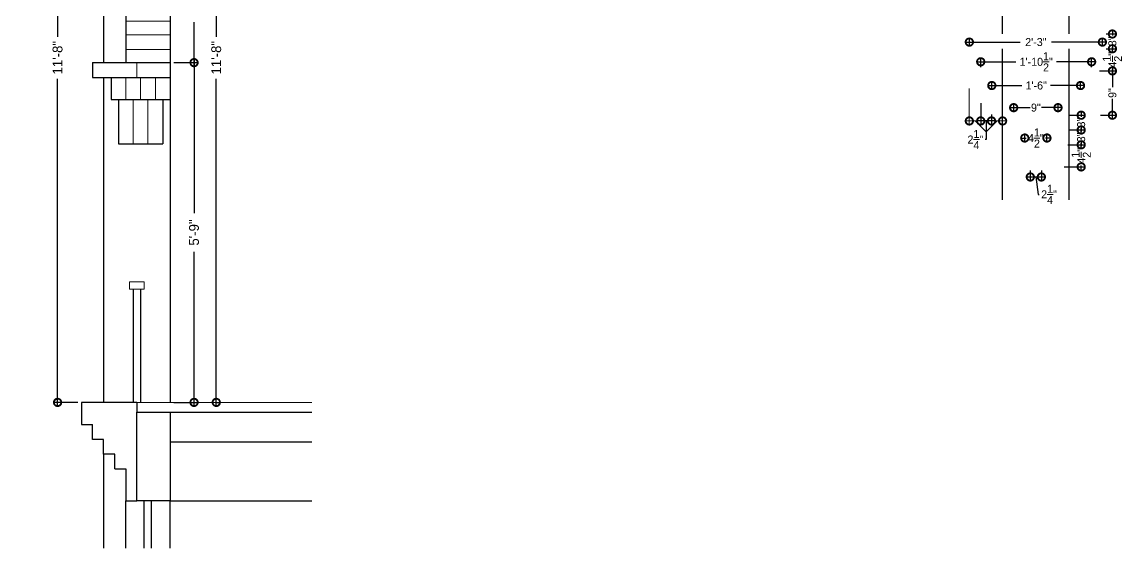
# Paper-space layout 'Layout3' of a CAD drawing. Header units: millimetres. Extents: x 394 to 1198, y 4 to 540.
# Drawn here: x 867.6 to 1090.9, y 4.2 to 111 of the extents above; entities that cross this region are included whole.
import ezdxf
from ezdxf.xclip import XClip

# ---------------------------------------------------------------- set-up
doc = ezdxf.new("R2010")
doc.units = ezdxf.units.MM
doc.header["$XCLIPFRAME"] = 0
doc.layers.get('0').update_dxf_attribs({"color": 254})
for name, color, linetype, lineweight in [('Dim', 7, 'Continuous', 9), ('Floor Finish', 71, 'Continuous', 13), ('Hatch', 252, 'Continuous', 0), ('Stair', 22, 'Continuous', 9)]:
    doc.layers.add(name, color=color, linetype=linetype, lineweight=lineweight)
for name, color, linetype in [('ele', 43, 'Continuous'), ('ele1', 1, 'Continuous'), ('Pillar', 30, 'Continuous'), ('Slab', 3, 'Continuous'), ('Text', 255, 'Continuous'), ('WALL', 40, 'Continuous')]:
    doc.layers.add(name, color=color, linetype=linetype)
doc.dimstyles.new('¾ Scale', dxfattribs={"dimtxt": 1.625, "dimasz": 3, "dimexe": 0.75, "dimexo": 0.75, "dimgap": 0.09, "dimtad": 0, "dimdec": 3, "dimzin": 3, "dimdsep": 46, "dimlunit": 4, "dimtxsty": 'Standard', "dimblk": 'DOTSMALL', "dimcen": 0.09, "dimdle": 0.75, "dimadec": 0, "dimazin": 0, "dimtfac": 1, "dimtdec": 3, "dimtmove": 1, "dimatfit": 3, "dimfxl": 1, "dimtolj": 1, "dimtzin": 0, "dimarcsym": 0})

# ---------------------------------------------------------------- blocks, each defined once
blk = doc.blocks.new('Cangry')
at = {"color": 0, "linetype": 'ByBlock', "lineweight": -2, "ltscale": 3}
for p, q in [((13.5, 0), (-13.5, 0)), ((13.5, -3), (13.5, 0)), ((-13.5, -3), (-13.5, 0)), ((-3.18, -3), (-13.5, -3)), ((-11.25, -3), (-11.25, -7.5)), ((0, -6), (-3.18, -3)), ((3.18, -3), (0, -6)), ((13.5, -3), (3.18, -3)), ((11.39, -3), (11.39, -7.5)), ((-6.75, -7.5), (-11.25, -7.5)), ((-9, -7.5), (-9, -12)), ((6.89, -7.5), (11.39, -7.5)), ((9.14, -7.5), (9.14, -12))]:
    blk.add_line(p, q, dxfattribs=at)
blk.add_lwpolyline([(0, -8.07), (-3.18, -11.25), (0, -14.43), (3.18, -11.25)], close=True, dxfattribs=at)
for centre, start, end in [((-2.45, -11.54), 184.0381, 229.092), ((2.59, -11.54), 310.908, 355.9619)]:
    blk.add_arc(centre, 6.57, start, end, dxfattribs=at)
blk = doc.blocks.new('LINE')
at = {"color": 0, "linetype": 'ByBlock', "lineweight": -2}
blk.add_line((0, 0), (12, 0), dxfattribs=at)
blk = doc.blocks.new('Gutka')
at = {"color": 0, "linetype": 'ByBlock', "lineweight": -2}
blk.add_line((4.5, 7.5), (-4.5, 7.5), dxfattribs=at)
for points in [[(4.5, 10.5), (-4.5, 10.5), (-4.5, 7.5), (4.5, 7.5)], [(-2.25, 7.5), (2.25, 7.5), (2.25, 4.5), (-2.25, 4.5)], [(-1.125, 4.5), (1.125, 4.5), (1.125, 0), (-1.125, 0)]]:
    blk.add_lwpolyline(points, close=True, dxfattribs=at)
blk = doc.blocks.new('_DotSmall')
at = {"layer": 'Text', "color": 0, "const_width": 0.5}
blk.add_lwpolyline([(-0.0625, 0, 1), (0.0625, 0, 1)], format="xyb", close=True, dxfattribs=at)
blk = doc.blocks.new('*D194')
at = {"layer": 'Defpoints', "color": 0, "transparency": 16777216}
for p in [(1086.87, 108.6), (1086.87, 105.6), (1088.91, 105.6)]:
    blk.add_point(p, dxfattribs=at)
at = {"layer": 'Dim', "color": 0, "lineweight": -2, "transparency": 16777216}
for p, q in [((1087.62, 108.6), (1089.66, 108.6)), ((1088.91, 109.35), (1088.91, 108.28)), ((1087.62, 105.6), (1089.66, 105.6)), ((1088.91, 104.85), (1088.91, 105.93))]:
    blk.add_line(p, q, dxfattribs=at)
at = {"layer": 'Dim', "color": 0, "lineweight": -2, "transparency": 16777216, "xscale": 3, "yscale": 3, "zscale": 3}
for p, rotation in [((1088.91, 108.6), 90), ((1088.91, 105.6), 270)]:
    blk.add_blockref('_DotSmall', p, dxfattribs=dict(at, rotation=rotation))
at = {"layer": 'Dim', "color": 0, "transparency": 16777216, "insert": (1088.91, 107.1), "char_height": 1.625, "attachment_point": 5, "rotation": 90}
blk.add_mtext('\\A1;3"', dxfattribs=at)
blk = doc.blocks.new('*D195')
at = {"layer": 'Defpoints', "color": 0, "transparency": 16777216}
for p in [(1088.91, 101.1), (1085.71, 92.1), (1088.91, 92.1)]:
    blk.add_point(p, dxfattribs=at)
at = {"layer": 'Dim', "color": 0, "lineweight": -2, "transparency": 16777216}
for p, q in [((1088.91, 101.85), (1088.91, 97.78)), ((1088.91, 91.35), (1088.91, 95.43)), ((1086.46, 92.1), (1089.66, 92.1))]:
    blk.add_line(p, q, dxfattribs=at)
at = {"layer": 'Dim', "color": 0, "lineweight": -2, "transparency": 16777216, "xscale": 3, "yscale": 3, "zscale": 3}
for p, rotation in [((1088.91, 101.1), 90), ((1088.91, 92.1), 270)]:
    blk.add_blockref('_DotSmall', p, dxfattribs=dict(at, rotation=rotation))
at = {"layer": 'Dim', "color": 0, "transparency": 16777216, "insert": (1088.91, 96.6), "char_height": 1.625, "attachment_point": 5, "rotation": 90}
blk.add_mtext('\\A1;9"', dxfattribs=at)
blk = doc.blocks.new('*D196')
at = {"layer": 'Defpoints', "color": 0, "transparency": 16777216}
for p in [(1086.87, 105.6), (1085.51, 101.1), (1088.91, 101.1)]:
    blk.add_point(p, dxfattribs=at)
at = {"layer": 'Dim', "color": 0, "lineweight": -2, "transparency": 16777216}
for p, q in [((1087.62, 105.6), (1089.66, 105.6)), ((1088.91, 106.35), (1088.91, 105.34)), ((1086.26, 101.1), (1089.66, 101.1)), ((1088.91, 100.35), (1088.91, 101.37))]:
    blk.add_line(p, q, dxfattribs=at)
at = {"layer": 'Dim', "color": 0, "lineweight": -2, "transparency": 16777216, "xscale": 3, "yscale": 3, "zscale": 3}
for p, rotation in [((1088.91, 105.6), 90), ((1088.91, 101.1), 270)]:
    blk.add_blockref('_DotSmall', p, dxfattribs=dict(at, rotation=rotation))
at = {"layer": 'Dim', "color": 0, "transparency": 16777216, "insert": (1088.91, 103.35), "char_height": 1.625, "attachment_point": 5, "rotation": 90}
blk.add_mtext('\\A1;4{\\H1x;\\S1/2;}"', dxfattribs=at)
blk = doc.blocks.new('*D197')
at = {"layer": 'Defpoints', "color": 0, "transparency": 16777216}
for p in [(1079.24, 92.1), (1079.24, 89.1), (1082.57, 89.1)]:
    blk.add_point(p, dxfattribs=at)
at = {"layer": 'Dim', "color": 0, "lineweight": -2, "transparency": 16777216}
for p, q in [((1079.99, 92.1), (1083.32, 92.1)), ((1082.57, 92.85), (1082.57, 91.77)), ((1082.57, 88.35), (1082.57, 89.43)), ((1079.99, 89.1), (1083.32, 89.1))]:
    blk.add_line(p, q, dxfattribs=at)
at = {"layer": 'Dim', "color": 0, "lineweight": -2, "transparency": 16777216, "xscale": 3, "yscale": 3, "zscale": 3}
for p, rotation in [((1082.57, 92.1), 90), ((1082.57, 89.1), 270)]:
    blk.add_blockref('_DotSmall', p, dxfattribs=dict(at, rotation=rotation))
at = {"layer": 'Dim', "color": 0, "transparency": 16777216, "insert": (1082.57, 90.6), "char_height": 1.625, "attachment_point": 5, "rotation": 90}
blk.add_mtext('\\A1;3"', dxfattribs=at)
blk = doc.blocks.new('*D198')
at = {"layer": 'Defpoints', "color": 0, "transparency": 16777216}
for p in [(1079.24, 89.1), (1080.61, 86.1), (1082.57, 86.1)]:
    blk.add_point(p, dxfattribs=at)
at = {"layer": 'Dim', "color": 0, "lineweight": -2, "transparency": 16777216}
for p, q in [((1082.57, 89.85), (1082.57, 88.77)), ((1079.99, 89.1), (1083.32, 89.1)), ((1081.36, 86.1), (1083.32, 86.1)), ((1082.57, 85.35), (1082.57, 86.43))]:
    blk.add_line(p, q, dxfattribs=at)
at = {"layer": 'Dim', "color": 0, "lineweight": -2, "transparency": 16777216, "xscale": 3, "yscale": 3, "zscale": 3}
for p, rotation in [((1082.57, 89.1), 90), ((1082.57, 86.1), 270)]:
    blk.add_blockref('_DotSmall', p, dxfattribs=dict(at, rotation=rotation))
at = {"layer": 'Dim', "color": 0, "transparency": 16777216, "insert": (1082.57, 87.6), "char_height": 1.625, "attachment_point": 5, "rotation": 90}
blk.add_mtext('\\A1;3"', dxfattribs=at)
blk = doc.blocks.new('*D199')
at = {"layer": 'Defpoints', "color": 0, "transparency": 16777216}
for p in [(1079.11, 86.1), (1078.37, 81.6), (1082.57, 81.6)]:
    blk.add_point(p, dxfattribs=at)
at = {"layer": 'Dim', "color": 0, "lineweight": -2, "transparency": 16777216}
for p, q in [((1079.86, 86.1), (1083.32, 86.1)), ((1082.57, 86.85), (1082.57, 85.84)), ((1079.12, 81.6), (1083.32, 81.6)), ((1082.57, 80.85), (1082.57, 81.86))]:
    blk.add_line(p, q, dxfattribs=at)
at = {"layer": 'Dim', "color": 0, "lineweight": -2, "transparency": 16777216, "xscale": 3, "yscale": 3, "zscale": 3}
for p, rotation in [((1082.57, 86.1), 90), ((1082.57, 81.6), 270)]:
    blk.add_blockref('_DotSmall', p, dxfattribs=dict(at, rotation=rotation))
at = {"layer": 'Dim', "color": 0, "transparency": 16777216, "insert": (1082.57, 83.85), "char_height": 1.625, "attachment_point": 5, "rotation": 90}
blk.add_mtext('\\A1;4{\\H1x;\\S1/2;}"', dxfattribs=at)
blk = doc.blocks.new('*D200')
at = {"layer": 'Defpoints', "color": 0, "transparency": 16777216}
for p in [(1059.87, 105.6), (1086.87, 106.95), (1086.87, 105.6)]:
    blk.add_point(p, dxfattribs=at)
at = {"layer": 'Dim', "color": 0, "lineweight": -2, "transparency": 16777216}
for p, q in [((1059.87, 106.35), (1059.87, 107.7)), ((1086.87, 106.35), (1086.87, 107.7)), ((1059.12, 106.95), (1070.16, 106.95)), ((1087.62, 106.95), (1076.57, 106.95))]:
    blk.add_line(p, q, dxfattribs=at)
at = {"layer": 'Dim', "color": 0, "lineweight": -2, "transparency": 16777216, "xscale": 3, "yscale": 3, "zscale": 3, "rotation": 180}
blk.add_blockref('_DotSmall', (1059.87, 106.95), dxfattribs=at)
at = {"layer": 'Dim', "color": 0, "lineweight": -2, "transparency": 16777216, "xscale": 3, "yscale": 3, "zscale": 3}
blk.add_blockref('_DotSmall', (1086.87, 106.95), dxfattribs=at)
at = {"layer": 'Dim', "color": 0, "transparency": 16777216, "insert": (1073.37, 106.95), "char_height": 1.625, "attachment_point": 5}
blk.add_mtext('\\A1;2\'-3"', dxfattribs=at)
blk = doc.blocks.new('*D201')
at = {"layer": 'Defpoints', "color": 0, "transparency": 16777216}
for p in [(1084.69, 102.95), (1062.18, 101.1), (1084.69, 101.1)]:
    blk.add_point(p, dxfattribs=at)
at = {"layer": 'Dim', "color": 0, "lineweight": -2, "transparency": 16777216}
for p, q in [((1061.43, 102.95), (1069.28, 102.95)), ((1062.18, 101.85), (1062.18, 103.7)), ((1085.44, 102.95), (1077.59, 102.95)), ((1084.69, 101.85), (1084.69, 103.7))]:
    blk.add_line(p, q, dxfattribs=at)
at = {"layer": 'Dim', "color": 0, "lineweight": -2, "transparency": 16777216, "xscale": 3, "yscale": 3, "zscale": 3, "rotation": 180}
blk.add_blockref('_DotSmall', (1062.18, 102.95), dxfattribs=at)
at = {"layer": 'Dim', "color": 0, "lineweight": -2, "transparency": 16777216, "xscale": 3, "yscale": 3, "zscale": 3}
blk.add_blockref('_DotSmall', (1084.69, 102.95), dxfattribs=at)
at = {"layer": 'Dim', "color": 0, "transparency": 16777216, "insert": (1073.44, 102.95), "char_height": 1.625, "attachment_point": 5}
blk.add_mtext('\\A1;1\'-10{\\H1x;\\S1/2;}"', dxfattribs=at)
blk = doc.blocks.new('*D202')
at = {"layer": 'Defpoints', "color": 0, "transparency": 16777216}
for p in [(1064.43, 96.6), (1082.44, 98.13), (1082.44, 96.6)]:
    blk.add_point(p, dxfattribs=at)
at = {"layer": 'Dim', "color": 0, "lineweight": -2, "transparency": 16777216}
for p, q in [((1064.43, 97.35), (1064.43, 98.88)), ((1082.44, 97.35), (1082.44, 98.88)), ((1063.68, 98.13), (1070.5, 98.13)), ((1083.19, 98.13), (1076.37, 98.13))]:
    blk.add_line(p, q, dxfattribs=at)
at = {"layer": 'Dim', "color": 0, "lineweight": -2, "transparency": 16777216, "xscale": 3, "yscale": 3, "zscale": 3, "rotation": 180}
blk.add_blockref('_DotSmall', (1064.43, 98.13), dxfattribs=at)
at = {"layer": 'Dim', "color": 0, "lineweight": -2, "transparency": 16777216, "xscale": 3, "yscale": 3, "zscale": 3}
blk.add_blockref('_DotSmall', (1082.44, 98.13), dxfattribs=at)
at = {"layer": 'Dim', "color": 0, "transparency": 16777216, "insert": (1073.44, 98.13), "char_height": 1.625, "attachment_point": 5}
blk.add_mtext('\\A1;1\'-6"', dxfattribs=at)
blk = doc.blocks.new('*D203')
at = {"layer": 'Defpoints', "color": 0, "transparency": 16777216}
for p in [(1068.87, 92.1), (1077.87, 93.64), (1077.87, 92.1)]:
    blk.add_point(p, dxfattribs=at)
at = {"layer": 'Dim', "color": 0, "lineweight": -2, "transparency": 16777216}
for p, q in [((1068.87, 92.85), (1068.87, 94.39)), ((1077.87, 92.85), (1077.87, 94.39)), ((1068.12, 93.64), (1072.19, 93.64)), ((1078.62, 93.64), (1074.54, 93.64))]:
    blk.add_line(p, q, dxfattribs=at)
at = {"layer": 'Dim', "color": 0, "lineweight": -2, "transparency": 16777216, "xscale": 3, "yscale": 3, "zscale": 3, "rotation": 180}
blk.add_blockref('_DotSmall', (1068.87, 93.64), dxfattribs=at)
at = {"layer": 'Dim', "color": 0, "lineweight": -2, "transparency": 16777216, "xscale": 3, "yscale": 3, "zscale": 3}
blk.add_blockref('_DotSmall', (1077.87, 93.64), dxfattribs=at)
at = {"layer": 'Dim', "color": 0, "transparency": 16777216, "insert": (1073.37, 93.64), "char_height": 1.625, "attachment_point": 5}
blk.add_mtext('\\A1;9"', dxfattribs=at)
blk = doc.blocks.new('*D204')
at = {"layer": 'Defpoints', "color": 0, "transparency": 16777216}
for p in [(1075.62, 87.47), (1071.12, 86.1), (1075.62, 86.1)]:
    blk.add_point(p, dxfattribs=at)
at = {"layer": 'Dim', "color": 0, "lineweight": -2, "transparency": 16777216}
for p, q in [((1070.37, 87.47), (1071.38, 87.47)), ((1071.12, 86.85), (1071.12, 88.22)), ((1076.37, 87.47), (1075.35, 87.47)), ((1075.62, 86.85), (1075.62, 88.22))]:
    blk.add_line(p, q, dxfattribs=at)
at = {"layer": 'Dim', "color": 0, "lineweight": -2, "transparency": 16777216, "xscale": 3, "yscale": 3, "zscale": 3, "rotation": 180}
blk.add_blockref('_DotSmall', (1071.12, 87.47), dxfattribs=at)
at = {"layer": 'Dim', "color": 0, "lineweight": -2, "transparency": 16777216, "xscale": 3, "yscale": 3, "zscale": 3}
blk.add_blockref('_DotSmall', (1075.62, 87.47), dxfattribs=at)
at = {"layer": 'Dim', "color": 0, "transparency": 16777216, "insert": (1073.37, 87.47), "char_height": 1.625, "attachment_point": 5}
blk.add_mtext('\\A1;4{\\H1x;\\S1/2;}"', dxfattribs=at)
blk = doc.blocks.new('*D205')
at = {"layer": 'Defpoints', "color": 0, "transparency": 16777216}
for p in [(1072.24, 81.6), (1074.49, 81.6), (1074.49, 79.56)]:
    blk.add_point(p, dxfattribs=at)
at = {"layer": 'Dim', "color": 0, "lineweight": -2, "transparency": 16777216}
for p, q in [((1072.24, 80.85), (1072.24, 78.81)), ((1074.49, 80.85), (1074.49, 78.81)), ((1071.49, 79.56), (1075.24, 79.56)), ((1073.37, 79.56), (1073.87, 76.03)), ((1073.87, 76.03), (1074.05, 76.03))]:
    blk.add_line(p, q, dxfattribs=at)
at = {"layer": 'Dim', "color": 0, "lineweight": -2, "transparency": 16777216, "xscale": 3, "yscale": 3, "zscale": 3, "rotation": 180}
blk.add_blockref('_DotSmall', (1072.24, 79.56), dxfattribs=at)
at = {"layer": 'Dim', "color": 0, "lineweight": -2, "transparency": 16777216, "xscale": 3, "yscale": 3, "zscale": 3}
blk.add_blockref('_DotSmall', (1074.49, 79.56), dxfattribs=at)
at = {"layer": 'Dim', "color": 0, "transparency": 16777216, "insert": (1076.04, 76.03), "char_height": 1.625, "attachment_point": 5}
blk.add_mtext('\\A1;2{\\H1x;\\S1/4;}"', dxfattribs=at)
blk = doc.blocks.new('*D211')
at = {"layer": 'Defpoints', "color": 0, "transparency": 16777216}
for p in [(1062.18, 95.27), (1064.37, 93.02), (1062.18, 90.94)]:
    blk.add_point(p, dxfattribs=at)
at = {"layer": 'Dim', "color": 0, "lineweight": -2, "transparency": 16777216}
for p, q in [((1062.18, 94.52), (1062.18, 90.19)), ((1064.37, 92.27), (1064.37, 90.19)), ((1065.12, 90.94), (1061.43, 90.94)), ((1063.27, 90.94), (1063.26, 87.16)), ((1063.26, 87.16), (1063.08, 87.16))]:
    blk.add_line(p, q, dxfattribs=at)
at = {"layer": 'Dim', "color": 0, "lineweight": -2, "transparency": 16777216, "xscale": 3, "yscale": 3, "zscale": 3, "rotation": 180}
blk.add_blockref('_DotSmall', (1062.18, 90.94), dxfattribs=at)
at = {"layer": 'Dim', "color": 0, "lineweight": -2, "transparency": 16777216, "xscale": 3, "yscale": 3, "zscale": 3}
blk.add_blockref('_DotSmall', (1064.37, 90.94), dxfattribs=at)
at = {"layer": 'Dim', "color": 0, "transparency": 16777216, "insert": (1061.09, 87.16), "char_height": 1.625, "attachment_point": 5}
blk.add_mtext('\\A1;2{\\H1x;\\S1/4;}"', dxfattribs=at)
blk = doc.blocks.new('Arch-9')
at = {"color": 0, "linetype": 'ByBlock', "lineweight": -2}
blk.add_lwpolyline([(99, 0, 0.267949), (84.94, 24.36), (47.25, 46.57), (9.53, 24.34, 0.267572), (-4.5, 0), (0, 0, -0.267949), (11.81, 20.46), (47.25, 41.34), (82.69, 20.46, -0.267949), (94.5, 0)], format="xyb", close=True, dxfattribs=at)
blk = doc.blocks.new('A-Lines')
at = {"color": 0, "linetype": 'ByBlock', "lineweight": -2}
for p, q in [((0, 11.899), (1, 11.899)), ((0, 11.799), (1, 11.799)), ((0, 11.695), (1, 11.695)), ((0, 11.598), (1, 11.598)), ((0, 11.469), (1, 11.469)), ((0, 11.299), (1, 11.299)), ((0, 11.095), (1, 11.095)), ((0, 10.823), (1, 10.823)), ((0, 10.517), (1, 10.517)), ((0, 10.132), (1, 10.132)), ((0, 9.712), (1, 9.712)), ((0, 9.225), (1, 9.225)), ((0, 8.676), (1, 8.676)), ((0, 8.015), (1, 8.015)), ((0, 7.254), (1, 7.254)), ((0, 6.291), (1, 6.291)), ((0, 5.239), (1, 5.239)), ((0, 3.976), (1, 3.976)), ((0, 2.666), (1, 2.666)), ((0, 1.267), (1, 1.267))]:
    blk.add_line(p, q, dxfattribs=at)
blk = doc.blocks.new('*D223')
at = {"layer": 'Defpoints', "color": 0, "transparency": 16777216}
for p in [(897.64, 102.78), (902.5, 102.78), (897.64, 33.78)]:
    blk.add_point(p, dxfattribs=at)
at = {"layer": 'Dim', "color": 0, "lineweight": -2, "transparency": 16777216}
for p, q in [((898.39, 102.78), (903.25, 102.78)), ((902.5, 103.53), (902.5, 72.2)), ((902.5, 33.03), (902.5, 64.35)), ((898.39, 33.78), (903.25, 33.78))]:
    blk.add_line(p, q, dxfattribs=at)
at = {"layer": 'Dim', "color": 0, "lineweight": -2, "transparency": 16777216, "xscale": 3, "yscale": 3, "zscale": 3}
for p, rotation in [((902.5, 102.78), 90), ((902.5, 33.78), 270)]:
    blk.add_blockref('_DotSmall', p, dxfattribs=dict(at, rotation=rotation))
at = {"layer": 'Dim', "color": 0, "transparency": 16777216, "insert": (902.5, 68.28), "char_height": 2, "attachment_point": 5, "rotation": 90}
blk.add_mtext('\\A1;5\'-9"', dxfattribs=at)
blk = doc.blocks.new('*D224')
at = {"layer": 'Defpoints', "color": 0, "transparency": 16777216}
for p in [(897.64, 128.37), (902.5, 128.37), (897.64, 102.78)]:
    blk.add_point(p, dxfattribs=at)
at = {"layer": 'Dim', "color": 0, "lineweight": -2, "transparency": 16777216}
for p, q in [((898.39, 128.37), (903.25, 128.37)), ((902.5, 129.12), (902.5, 120.16)), ((902.5, 102.03), (902.5, 110.98)), ((898.39, 102.78), (903.25, 102.78))]:
    blk.add_line(p, q, dxfattribs=at)
at = {"layer": 'Dim', "color": 0, "lineweight": -2, "transparency": 16777216, "xscale": 3, "yscale": 3, "zscale": 3}
for p, rotation in [((902.5, 128.37), 90), ((902.5, 102.78), 270)]:
    blk.add_blockref('_DotSmall', p, dxfattribs=dict(at, rotation=rotation))
at = {"layer": 'Dim', "color": 0, "transparency": 16777216, "insert": (902.5, 115.57), "char_height": 2, "attachment_point": 5, "rotation": 90}
blk.add_mtext('\\A1;2\'-1{\\H1x;\\S5/8;}"', dxfattribs=at)
blk = doc.blocks.new('*D226')
at = {"layer": 'Defpoints', "color": 0, "transparency": 16777216}
for p in [(906.1, 173.78), (906.1, 33.78), (907.01, 33.78)]:
    blk.add_point(p, dxfattribs=at)
at = {"layer": 'Dim', "color": 0, "lineweight": -2, "transparency": 16777216}
for p, q in [((907.01, 174.53), (907.01, 108.03)), ((906.85, 173.78), (907.76, 173.78)), ((907.01, 33.03), (907.01, 99.52)), ((906.85, 33.78), (907.76, 33.78))]:
    blk.add_line(p, q, dxfattribs=at)
at = {"layer": 'Dim', "color": 0, "lineweight": -2, "transparency": 16777216, "xscale": 3, "yscale": 3, "zscale": 3}
for p, rotation in [((907.01, 173.78), 90), ((907.01, 33.78), 270)]:
    blk.add_blockref('_DotSmall', p, dxfattribs=dict(at, rotation=rotation))
at = {"layer": 'Dim', "color": 0, "transparency": 16777216, "insert": (907.01, 103.78), "char_height": 2, "attachment_point": 5, "rotation": 90}
blk.add_mtext('\\A1;11\'-8"', dxfattribs=at)
blk = doc.blocks.new('*D230')
at = {"layer": 'Defpoints', "color": 0, "transparency": 16777216}
for p in [(877.39, 173.78), (874.8, 33.78), (879.64, 33.78)]:
    blk.add_point(p, dxfattribs=at)
at = {"layer": 'Dim', "color": 0, "lineweight": -2, "transparency": 16777216}
for p, q in [((874.8, 174.53), (874.8, 108.03)), ((876.64, 173.78), (874.05, 173.78)), ((874.8, 33.03), (874.8, 99.52)), ((878.89, 33.78), (874.05, 33.78))]:
    blk.add_line(p, q, dxfattribs=at)
at = {"layer": 'Dim', "color": 0, "lineweight": -2, "transparency": 16777216, "xscale": 3, "yscale": 3, "zscale": 3}
for p, rotation in [((874.8, 173.78), 90), ((874.8, 33.78), 270)]:
    blk.add_blockref('_DotSmall', p, dxfattribs=dict(at, rotation=rotation))
at = {"layer": 'Dim', "color": 0, "transparency": 16777216, "insert": (874.8, 103.78), "char_height": 2, "attachment_point": 5, "rotation": 90}
blk.add_mtext('\\A1;11\'-8"', dxfattribs=at)

psp = doc.layouts.new('Layout3')

# ---------------------------------------------------------------- linework, layer by layer
at = {"linetype": 'ByBlock', "lineweight": -2}
for p, q in [((888.642, 4.2064), (888.642, 13.7753)), ((892.392, 4.2064), (892.392, 13.7753)), ((893.892, 4.2064), (893.892, 13.7753)), ((897.642, 4.2064), (897.642, 13.7753))]:
    psp.add_line(p, q, dxfattribs=at)
at = {"layer": 'Dim'}
for p, q in [((1059.8665, 97.5207), (1059.8665, 90.1889)), ((1062.9285, 90.9389), (1059.1165, 90.9389)), ((1061.0225, 90.9389), (1063.2652, 88.7407)), ((1065.491, 90.9389), (1063.2652, 88.7407)), ((1067.366, 90.9389), (1063.616, 90.9389)), ((1064.366, 91.3524), (1064.366, 90.1889)), ((1066.616, 91.3524), (1066.616, 90.1889))]:
    psp.add_line(p, q, dxfattribs=at)
at = {"layer": 'ele1', "linetype": 'Continuous', "ltscale": 3}
for p, q in [((881.8926, 102.7753), (881.892, 99.7753)), ((881.8926, 102.7753), (897.642, 102.7753)), ((881.892, 99.7753), (897.642, 99.7753)), ((885.642, 99.7753), (885.642, 95.2753)), ((885.642, 95.2753), (897.642, 95.2753)), ((887.142, 95.2753), (887.142, 86.2753)), ((896.142, 95.2753), (896.142, 86.2753)), ((887.142, 86.2753), (896.142, 86.2753))]:
    psp.add_line(p, q, dxfattribs=at)
at = {"layer": 'ele1'}
for p, q in [((884.142, 23.2753), (884.142, 4.2064)), ((897.642, 13.7753), (926.4087, 13.7753))]:
    psp.add_line(p, q, dxfattribs=at)
at = {"layer": 'Floor Finish'}
psp.add_line((890.892, 33.7753), (926.4087, 33.7753), dxfattribs=at)
at = {"layer": 'Hatch'}
for p, q in [((890.8926, 102.7737), (890.892, 99.7737)), ((888.642, 99.7753), (888.642, 95.2753)), ((891.642, 95.2753), (891.642, 99.7753)), ((894.642, 95.2753), (894.642, 99.7753)), ((890.142, 95.2753), (890.142, 86.2753)), ((893.142, 95.2753), (893.142, 86.2753))]:
    psp.add_line(p, q, dxfattribs=at)
at = {"layer": 'Pillar'}
for p, q in [((884.142, 160.2753), (884.142, 102.7753)), ((888.642, 128.3695), (888.642, 102.7753)), ((897.642, 128.3695), (897.642, 33.7753)), ((884.142, 99.7753), (884.142, 33.7753))]:
    psp.add_line(p, q, dxfattribs=at)
at = {"layer": 'Slab'}
for p, q in [((890.892, 33.7753), (890.892, 31.7753)), ((897.642, 31.7753), (926.4087, 31.7753)), ((897.642, 25.7753), (926.4087, 25.7753))]:
    psp.add_line(p, q, dxfattribs=at)
psp.add_lwpolyline([(890.892, 31.7753), (897.642, 31.7753), (897.642, 13.7753), (890.892, 13.7753)], close=True, dxfattribs=at)
at = {"layer": 'Stair'}
psp.add_line((891.892, 56.7753), (889.892, 56.7753), dxfattribs=at)
at = {"layer": 'Stair', "lineweight": -2}
for p, q in [((890.142, 56.7753), (890.142, 33.7753)), ((891.642, 56.7753), (891.642, 33.7753))]:
    psp.add_line(p, q, dxfattribs=at)
at = {"layer": 'Stair'}
psp.add_lwpolyline([(889.392, 58.2753), (889.392, 56.7753), (892.392, 56.7753), (892.392, 58.2753)], close=True, dxfattribs=at)
at = {"layer": 'WALL'}
for p, q in [((879.642, 33.7753), (879.642, 29.2753)), ((890.892, 33.7753), (879.642, 33.7753)), ((879.642, 29.2753), (881.892, 29.2753)), ((881.892, 26.2753), (881.892, 29.2753)), ((884.142, 26.2753), (881.892, 26.2753)), ((884.142, 23.2753), (884.142, 26.2753)), ((886.392, 23.2753), (884.142, 23.2753)), ((886.392, 20.2753), (886.392, 23.2753)), ((886.392, 20.2753), (888.642, 20.2753)), ((888.642, 20.2753), (888.642, 13.7753)), ((888.642, 13.7753), (890.892, 13.7753))]:
    psp.add_line(p, q, dxfattribs=at)

# ---------------------------------------------------------------- block references
at = {"layer": 'Dim', "xscale": 3, "yscale": 3, "zscale": 3, "rotation": 180}
for p in [(1059.8665, 90.9389), (1064.366, 90.9389)]:
    psp.add_blockref('_DotSmall', p, dxfattribs=at)
at = {"layer": 'Dim', "xscale": 3, "yscale": 3, "zscale": 3}
psp.add_blockref('_DotSmall', (1066.616, 90.9389), dxfattribs=at)
at = {"layer": 'ele'}
ref = psp.add_blockref('Cangry', (987.866, 108.6024), dxfattribs=dict(at, row_count=2, column_count=2, row_spacing=140, column_spacing=85.5))
XClip(ref).set_block_clipping_path([(61.9705387774, -33.6711723744), (110.0423510309, 22.6296076306)])
at = {"layer": 'ele1'}
ref = psp.add_blockref('Arch-9', (810.2831, 102.7753), dxfattribs=dict(at, row_count=2, column_count=1, row_spacing=140, column_spacing=0))
XClip(ref).set_block_clipping_path([(-118.0985831644, -87.3271540651), (7.1085433672, 78.7282955511)])
ref = psp.add_blockref('Gutka', (987.866, 81.6001), dxfattribs=dict(at, row_count=2, column_count=2, row_spacing=140, column_spacing=85.5))
XClip(ref).set_block_clipping_path([(61.9705387775, -6.6688080863), (110.042351031, 49.6319719187)])
at = {"layer": 'Hatch', "xscale": 9, "yscale": 2.125, "zscale": 9}
psp.add_blockref('A-Lines', (888.642, 102.7753), dxfattribs=at)
at = {"layer": 'Pillar'}
ref = psp.add_blockref('LINE', (1066.616, 108.6024), dxfattribs=dict(at, xscale=-4.700000000000728, yscale=4.690000000000509, zscale=4.69, rotation=270, row_count=2, column_count=2, row_spacing=13.5, column_spacing=-140))
XClip(ref).set_block_clipping_path([(-7.1640792286, -3.577710282), (4.8148101342, 6.672143077)])
ref = psp.add_blockref('LINE', (1066.616, 38.6024), dxfattribs=dict(at, xscale=-5.579999999999927, yscale=4.690000000000509, zscale=4.69, rotation=270, row_count=2, column_count=2, row_spacing=13.5, column_spacing=-140))
XClip(ref).set_block_clipping_path([(6.5105425852, -3.577710282), (16.6002881058, 6.672143077)])

# ---------------------------------------------------------------- dimensions: what is measured, and where the dimension line sits
at = {"layer": 'Dim'}
for base, p1, p2, picture, middle in [((874.7965, 33.7753), (877.392, 173.7753), (879.642, 33.7753), '*D230', (874.7965, 103.7753)), ((907.0065, 33.7753), (906.0972, 173.7753), (906.0972, 33.7753), '*D226', (907.0065, 103.7753)), ((902.5019, 128.3695), (897.642, 102.7753), (897.642, 128.3695), '*D224', (902.5019, 115.5724)), ((902.5019, 102.7753), (897.642, 33.7753), (897.642, 102.7753), '*D223', (902.5019, 68.2753))]:
    dim = psp.add_linear_dim(base=base, p1=p1, p2=p2, angle=90, dimstyle='¾ Scale', override={"dimtxt": 2}, dxfattribs=at)
    dim.commit()
    dim.dimension.update_dxf_attribs({"geometry": picture, "text_midpoint": middle})
for base, p1, p2, picture, middle in [((1088.9054, 105.6024), (1086.8654, 108.6024), (1086.8654, 105.6024), '*D194', (1088.9054, 107.1024)), ((1088.9054, 101.1024), (1086.8654, 105.6024), (1085.5146, 101.1024), '*D196', (1088.9054, 103.3524)), ((1088.9054, 92.1024), (1088.9054, 101.1024), (1085.714, 92.1024), '*D195', (1088.9054, 96.6024)), ((1082.5696, 89.1001), (1079.2411, 92.1024), (1079.2411, 89.1001), '*D197', (1082.5696, 90.6012)), ((1082.5696, 86.1001), (1079.2411, 89.1001), (1080.6146, 86.1001), '*D198', (1082.5696, 87.6001)), ((1082.5696, 81.6001), (1079.1079, 86.1001), (1078.3716, 81.6001), '*D199', (1082.5696, 83.8501))]:
    dim = psp.add_linear_dim(base=base, p1=p1, p2=p2, angle=90, dimstyle='¾ Scale', dxfattribs=at)
    dim.commit()
    dim.dimension.update_dxf_attribs({"geometry": picture, "text_midpoint": middle})
for base, p1, p2, picture, middle in [((1086.8654, 106.9532), (1059.8665, 105.6024), (1086.8654, 105.6024), '*D200', (1073.366, 106.9532)), ((1084.69398, 102.9479), (1062.17846, 101.10242), (1084.69398, 101.10242), '*D201', (1073.43622, 102.9479)), ((1082.44398, 98.12576), (1064.42846, 96.60242), (1082.44398, 96.60242), '*D202', (1073.43622, 98.12576)), ((1077.866, 93.6412), (1068.866, 92.1001), (1077.866, 92.1001), '*D203', (1073.366, 93.6412)), ((1075.616, 87.4708), (1071.116, 86.1001), (1075.616, 86.1001), '*D204', (1073.366, 87.4708))]:
    dim = psp.add_linear_dim(base=base, p1=p1, p2=p2, dimstyle='¾ Scale', dxfattribs=at)
    dim.commit()
    dim.dimension.update_dxf_attribs({"geometry": picture, "text_midpoint": middle})
for base, p1, p2, picture, middle in [((1062.1784580841, 90.9389170817), (1064.3659580841, 93.0206676573), (1062.1784580841, 95.2706676573), '*D211', (1062.9901494209, 87.1567152887)), ((1074.491, 79.5581), (1072.241, 81.6001), (1074.491, 81.6001), '*D205', (1074.1399, 76.0251))]:
    dim = psp.add_linear_dim(base=base, p1=p1, p2=p2, dimstyle='¾ Scale', dxfattribs=at)
    dim.commit()
    dim.dimension.update_dxf_attribs({"geometry": picture, "text_midpoint": middle, "dimtype": 160})

doc.saveas('drawing.dxf')
